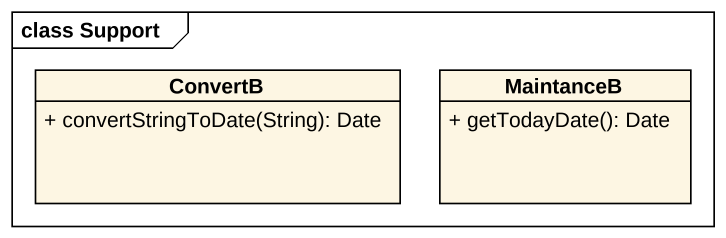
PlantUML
@startuml
mainframe class Support
hide circle
hide empty members
skinparam classAttributeIconSize 0
class ConvertB {
  + convertStringToDate(String): Date
}
class MaintanceB {
  + getTodayDate(): Date
}
@enduml
